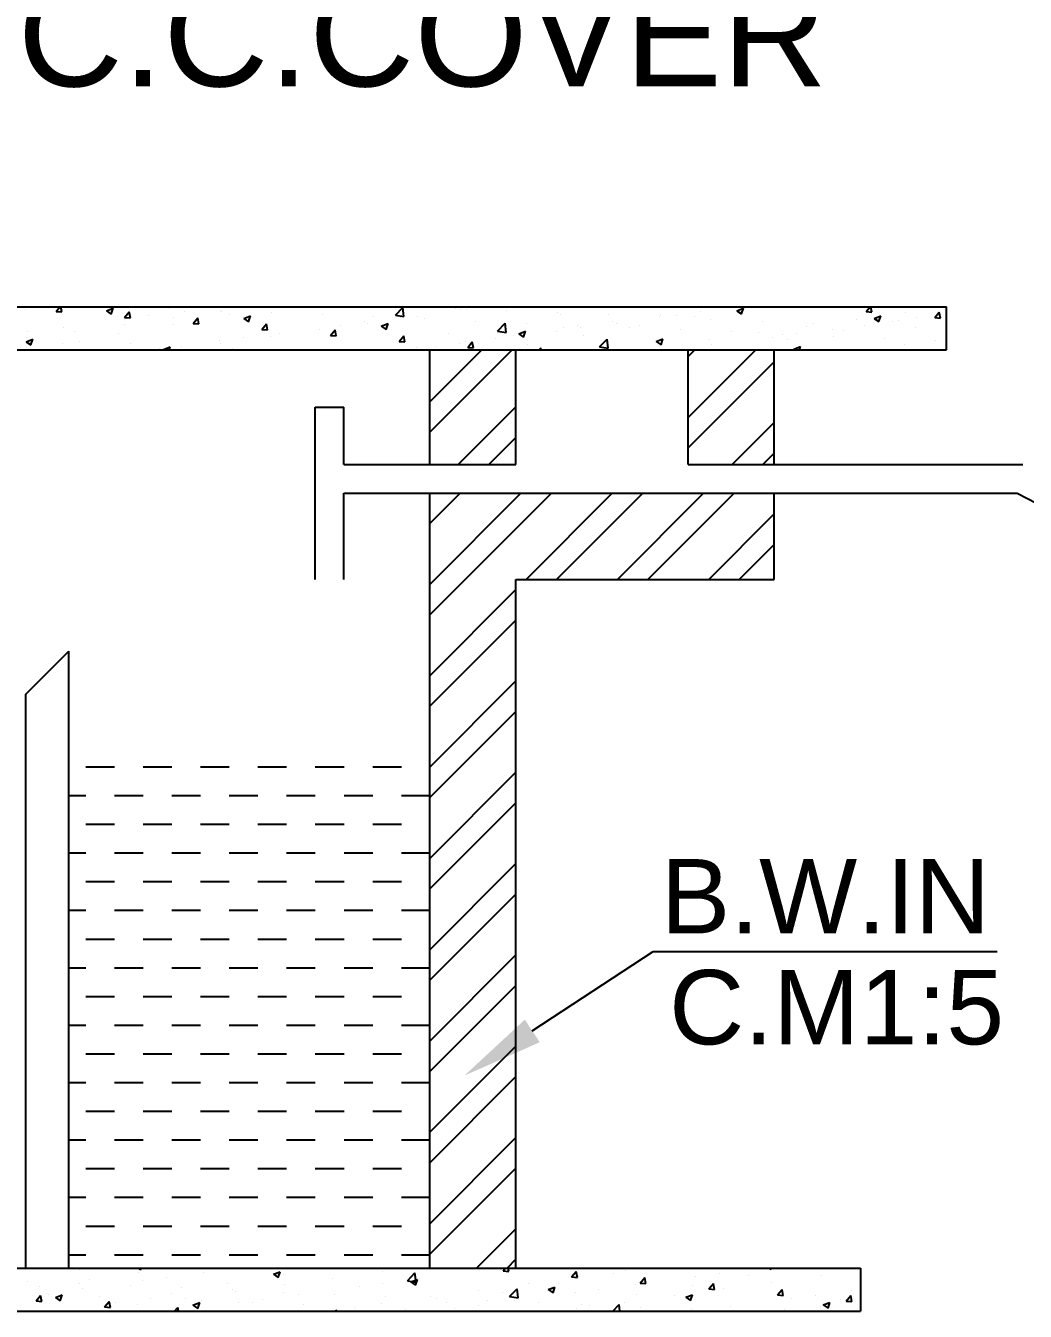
# Model space of a CAD drawing. Header units: metres. Extents: x 27 to 171, y 4 to 129.
# Drawn here: x 148.797 to 151.001, y 54.604 to 57.438 of the extents above; entities that cross this region are included whole.
import ezdxf

# ---------------------------------------------------------------- set-up
doc = ezdxf.new("R2010")
doc.units = ezdxf.units.M
doc.header["$MEASUREMENT"] = 0
doc.styles.get("Standard").update_dxf_attribs({"font": 'arial.ttf'})

msp = doc.modelspace()

# ---------------------------------------------------------------- linework, layer by layer
for p, q in [((146.0184, 56.8185), (150.8273, 56.8185)), ((148.7973, 56.8116), (148.7973, 56.8116)), ((148.864, 56.8081), (148.8727, 56.8185)), ((148.864, 56.8081), (148.8766, 56.807)), ((148.8766, 56.807), (148.8745, 56.8185)), ((148.9751, 56.8093), (148.9899, 56.815)), ((148.9751, 56.8093), (148.9856, 56.8023)), ((148.9856, 56.8023), (148.9899, 56.815)), ((149.0153, 56.7949), (149.0255, 56.807)), ((149.0279, 56.7938), (149.0255, 56.807)), ((149.0669, 56.7982), (149.0669, 56.7982)), ((149.114, 56.8153), (149.114, 56.8153)), ((149.1468, 56.8087), (149.1468, 56.8087)), ((149.2266, 56.8105), (149.2266, 56.8105)), ((149.2292, 56.8082), (149.2292, 56.8082)), ((149.2469, 56.8011), (149.2469, 56.8011)), ((149.2782, 56.7925), (149.293, 56.7981)), ((149.2887, 56.7854), (149.293, 56.7981)), ((149.3392, 56.8058), (149.3392, 56.8058)), ((149.4518, 56.801), (149.4518, 56.801)), ((149.6125, 56.7997), (149.6289, 56.8169)), ((149.6125, 56.7997), (149.6312, 56.7968)), ((149.6312, 56.7968), (149.6289, 56.8169)), ((149.6606, 56.798), (149.6606, 56.798)), ((149.7451, 56.8151), (149.7451, 56.8151)), ((149.7563, 56.8131), (149.7563, 56.8131)), ((149.7689, 56.8128), (149.7689, 56.8128)), ((149.8577, 56.8103), (149.8577, 56.8103)), ((149.9703, 56.8055), (149.9703, 56.8055)), ((149.9762, 56.802), (149.9762, 56.802)), ((150.0829, 56.8008), (150.0829, 56.8008)), ((150.1972, 56.8003), (150.1972, 56.8003)), ((150.2326, 56.7999), (150.2326, 56.7999)), ((150.2727, 56.7979), (150.2727, 56.7979)), ((150.2854, 56.8069), (150.2854, 56.8069)), ((150.3068, 56.8161), (150.3068, 56.8161)), ((150.3648, 56.8098), (150.3796, 56.8155)), ((150.3648, 56.8098), (150.3753, 56.8027)), ((150.3652, 56.8174), (150.3652, 56.8174)), ((150.3753, 56.8027), (150.3796, 56.8155)), ((150.6501, 56.8079), (150.659, 56.8185)), ((150.6501, 56.8079), (150.6628, 56.8068)), ((150.6628, 56.8068), (150.6606, 56.8185)), ((150.6679, 56.7929), (150.6827, 56.7986)), ((150.6784, 56.7858), (150.6827, 56.7986)), ((150.7369, 56.8049), (150.7369, 56.8049)), ((150.8014, 56.7947), (150.8116, 56.8068)), ((150.814, 56.7936), (150.8116, 56.8068)), ((150.8273, 56.7236), (150.8273, 56.8185)), ((148.8809, 56.7737), (148.8809, 56.7737)), ((149.0141, 56.7913), (149.0141, 56.7913)), ((149.0144, 56.7798), (149.0144, 56.7798)), ((149.0153, 56.7949), (149.0279, 56.7938)), ((149.1227, 56.7947), (149.1227, 56.7947)), ((149.1239, 56.78), (149.1239, 56.78)), ((149.1666, 56.7816), (149.1768, 56.7937)), ((149.1666, 56.7816), (149.1792, 56.7805)), ((149.1792, 56.7805), (149.1768, 56.7937)), ((149.2782, 56.7925), (149.2887, 56.7854)), ((149.3179, 56.7684), (149.328, 56.7805)), ((149.3305, 56.7673), (149.328, 56.7805)), ((149.4904, 56.7781), (149.4904, 56.7781)), ((149.5432, 56.785), (149.5432, 56.785)), ((149.551, 56.7821), (149.551, 56.7821)), ((149.5644, 56.7962), (149.5644, 56.7962)), ((149.5813, 56.7756), (149.5961, 56.7812)), ((149.5813, 56.7756), (149.5918, 56.7685)), ((149.5918, 56.7685), (149.5961, 56.7812)), ((149.6231, 56.7955), (149.6231, 56.7955)), ((149.677, 56.7915), (149.677, 56.7915)), ((149.7896, 56.7867), (149.7896, 56.7867)), ((149.8376, 56.7648), (149.854, 56.782)), ((149.8532, 56.7809), (149.8532, 56.7809)), ((149.8563, 56.7619), (149.854, 56.782)), ((149.9022, 56.782), (149.9022, 56.782)), ((149.9824, 56.7719), (149.9824, 56.7719)), ((150.0148, 56.7772), (150.0148, 56.7772)), ((150.0195, 56.7719), (150.0195, 56.7719)), ((150.0907, 56.7868), (150.0907, 56.7868)), ((150.0994, 56.7824), (150.0994, 56.7824)), ((150.1274, 56.7725), (150.1274, 56.7725)), ((150.1497, 56.7768), (150.1497, 56.7768)), ((150.1955, 56.796), (150.1955, 56.796)), ((150.3081, 56.7913), (150.3081, 56.7913)), ((150.4207, 56.7865), (150.4207, 56.7865)), ((150.519, 56.7742), (150.519, 56.7742)), ((150.5333, 56.7818), (150.5333, 56.7818)), ((150.5756, 56.7692), (150.5756, 56.7692)), ((150.6286, 56.79), (150.6286, 56.79)), ((150.6458, 56.777), (150.6458, 56.777)), ((150.6679, 56.7929), (150.6784, 56.7858)), ((150.7088, 56.7867), (150.7088, 56.7867)), ((150.7223, 56.7874), (150.7223, 56.7874)), ((150.7584, 56.7722), (150.7584, 56.7722)), ((150.7616, 56.7937), (150.7616, 56.7937)), ((150.8014, 56.7947), (150.814, 56.7936)), ((148.7979, 56.7413), (148.8127, 56.747)), ((148.7979, 56.7413), (148.8084, 56.7342)), ((148.7983, 56.7505), (148.7983, 56.7505)), ((148.801, 56.7632), (148.801, 56.7632)), ((148.8024, 56.7459), (148.8024, 56.7459)), ((148.8084, 56.7342), (148.8127, 56.747)), ((148.9048, 56.764), (148.9048, 56.764)), ((148.915, 56.7411), (148.915, 56.7411)), ((149.0009, 56.7589), (149.0009, 56.7589)), ((149.2245, 56.7431), (149.2245, 56.7431)), ((149.2773, 56.75), (149.2773, 56.75)), ((149.3179, 56.7684), (149.3305, 56.7673)), ((149.3362, 56.7538), (149.3362, 56.7538)), ((149.3572, 56.7605), (149.3572, 56.7605)), ((149.4445, 56.7686), (149.4445, 56.7686)), ((149.4691, 56.7552), (149.4793, 56.7673)), ((149.4691, 56.7552), (149.4818, 56.754)), ((149.4818, 56.754), (149.4793, 56.7673)), ((149.6204, 56.7419), (149.6306, 56.754)), ((149.6204, 56.7419), (149.633, 56.7408)), ((149.633, 56.7408), (149.6306, 56.754)), ((149.7302, 56.7597), (149.7302, 56.7597)), ((149.7663, 56.7426), (149.7663, 56.7426)), ((149.7717, 56.7287), (149.7819, 56.7408)), ((149.7843, 56.7276), (149.7819, 56.7408)), ((149.8335, 56.7474), (149.8335, 56.7474)), ((149.8376, 56.7648), (149.8563, 56.7619)), ((149.8728, 56.7561), (149.8728, 56.7561)), ((149.8845, 56.7587), (149.8992, 56.7643)), ((149.8845, 56.7587), (149.8949, 56.7516)), ((149.895, 56.7516), (149.8992, 56.7643)), ((149.9667, 56.7649), (149.9667, 56.7649)), ((150.0267, 56.7557), (150.0267, 56.7557)), ((150.0627, 56.7299), (150.0791, 56.747)), ((150.0814, 56.727), (150.0791, 56.747)), ((150.1876, 56.7418), (150.2023, 56.7474)), ((150.1876, 56.7418), (150.1981, 56.7347)), ((150.1981, 56.7347), (150.2023, 56.7474)), ((150.2399, 56.7677), (150.2399, 56.7677)), ((150.3042, 56.7459), (150.3042, 56.7459)), ((150.3525, 56.7629), (150.3525, 56.7629)), ((150.4125, 56.7607), (150.4125, 56.7607)), ((150.443, 56.7517), (150.443, 56.7517)), ((150.4651, 56.7582), (150.4651, 56.7582)), ((150.4763, 56.7452), (150.4763, 56.7452)), ((150.4958, 56.7587), (150.4958, 56.7587)), ((150.5777, 56.7534), (150.5777, 56.7534)), ((150.5993, 56.7663), (150.5993, 56.7663)), ((150.6903, 56.7487), (150.6903, 56.7487)), ((150.8029, 56.7439), (150.8029, 56.7439)), ((146.0184, 56.7236), (150.8273, 56.7236)), ((148.8778, 56.7378), (148.8778, 56.7378)), ((149.0276, 56.7364), (149.0276, 56.7364)), ((149.0913, 56.7255), (149.0913, 56.7255)), ((149.101, 56.7244), (149.1158, 56.7301)), ((149.101, 56.7244), (149.1023, 56.7236)), ((149.1136, 56.7236), (149.1158, 56.7301)), ((149.1201, 56.7245), (149.1201, 56.7245)), ((149.1402, 56.7316), (149.1402, 56.7316)), ((149.2267, 56.738), (149.2267, 56.738)), ((149.2528, 56.7269), (149.2528, 56.7269)), ((149.6072, 56.7386), (149.6072, 56.7386)), ((149.658, 56.7277), (149.658, 56.7277)), ((149.6883, 56.4705), (149.6883, 56.7236)), ((149.6883, 56.6091), (149.8028, 56.7236)), ((149.6883, 56.542), (149.8699, 56.7236)), ((149.7008, 56.7299), (149.7008, 56.7299)), ((149.7536, 56.7368), (149.7536, 56.7368)), ((149.7717, 56.7287), (149.7843, 56.7276)), ((149.8782, 56.4705), (149.8782, 56.7236)), ((149.9037, 56.7345), (149.9037, 56.7345)), ((149.9298, 56.7236), (149.9332, 56.7276)), ((149.9339, 56.7236), (149.9332, 56.7276)), ((150.0627, 56.7299), (150.0814, 56.727)), ((150.1947, 56.73), (150.1947, 56.73)), ((150.2299, 56.7237), (150.2299, 56.7237)), ((150.2578, 56.4705), (150.2578, 56.7236)), ((150.2578, 56.5745), (150.4068, 56.7236)), ((150.2578, 56.7088), (150.2726, 56.7236)), ((150.3098, 56.7342), (150.3098, 56.7342)), ((150.3533, 56.7241), (150.3533, 56.7241)), ((150.4476, 56.4705), (150.4476, 56.7236)), ((150.4907, 56.7249), (150.5055, 56.7306)), ((150.4907, 56.7249), (150.4926, 56.7236)), ((150.5031, 56.7236), (150.5055, 56.7305)), ((150.7343, 56.7347), (150.7343, 56.7347)), ((150.2578, 56.5074), (150.4476, 56.6973)), ((149.4352, 56.2174), (149.4352, 56.597)), ((149.4352, 56.597), (149.4985, 56.597)), ((149.4985, 56.4705), (149.4985, 56.597)), ((149.751, 56.4705), (149.8782, 56.5976)), ((150.3551, 56.4705), (150.4476, 56.563)), ((149.8182, 56.4705), (149.8782, 56.5305)), ((150.4222, 56.4705), (150.4476, 56.4959)), ((149.4985, 56.4705), (149.8782, 56.4705)), ((150.2578, 56.4705), (150.9954, 56.4705)), ((149.4985, 56.4072), (150.9829, 56.4072)), ((149.4985, 56.2174), (149.4985, 56.4072)), ((149.6883, 54.6988), (149.6883, 56.4072)), ((149.6883, 56.2064), (149.8891, 56.4072)), ((149.6883, 56.3406), (149.7549, 56.4072)), ((149.6883, 56.1393), (149.9562, 56.4072)), ((149.9006, 56.2174), (150.0905, 56.4072)), ((149.9677, 56.2174), (150.1576, 56.4072)), ((150.102, 56.2174), (150.2918, 56.4072)), ((150.1691, 56.2174), (150.3589, 56.4072)), ((150.4476, 56.2174), (150.4476, 56.4072)), ((150.9829, 56.4072), (154.0276, 54.8296)), ((150.3033, 56.2174), (150.4476, 56.3617)), ((150.3704, 56.2174), (150.4476, 56.2946)), ((149.8782, 54.6988), (149.8782, 56.2174)), ((149.8782, 56.2174), (150.4476, 56.2174)), ((149.6883, 56.0051), (149.8782, 56.1949)), ((149.6883, 55.938), (149.8782, 56.1278)), ((148.7972, 55.9643), (148.8921, 56.0592)), ((148.8921, 54.6988), (148.8921, 56.0592)), ((149.6883, 55.8037), (149.8782, 55.9936)), ((148.7972, 54.6988), (148.7972, 55.9643)), ((149.6883, 55.7366), (149.8782, 55.9264)), ((148.9295, 55.8042), (148.9928, 55.8042)), ((149.056, 55.8042), (149.1193, 55.8042)), ((149.1826, 55.8042), (149.2459, 55.8042)), ((149.3091, 55.8042), (149.3724, 55.8042)), ((149.4357, 55.8042), (149.499, 55.8042)), ((149.5622, 55.8042), (149.6255, 55.8042)), ((149.6883, 55.6024), (149.8782, 55.7922)), ((148.8921, 55.7409), (148.9295, 55.7409)), ((148.9928, 55.7409), (149.056, 55.7409)), ((149.1193, 55.7409), (149.1826, 55.7409)), ((149.2459, 55.7409), (149.3091, 55.7409)), ((149.3724, 55.7409), (149.4357, 55.7409)), ((149.499, 55.7409), (149.5622, 55.7409)), ((149.6255, 55.7409), (149.6883, 55.7409)), ((149.6883, 55.5353), (149.8782, 55.7251)), ((148.9295, 55.6776), (148.9928, 55.6776)), ((149.056, 55.6776), (149.1193, 55.6776)), ((149.1826, 55.6776), (149.2459, 55.6776)), ((149.3091, 55.6776), (149.3724, 55.6776)), ((149.4357, 55.6776), (149.499, 55.6776)), ((149.5622, 55.6776), (149.6255, 55.6776)), ((148.8921, 55.6144), (148.9295, 55.6144)), ((148.9928, 55.6144), (149.056, 55.6144)), ((149.1193, 55.6144), (149.1826, 55.6144)), ((149.2459, 55.6144), (149.3091, 55.6144)), ((149.3724, 55.6144), (149.4357, 55.6144)), ((149.499, 55.6144), (149.5622, 55.6144)), ((149.6255, 55.6144), (149.6883, 55.6144)), ((149.6883, 55.401), (149.8782, 55.5909)), ((148.9295, 55.5511), (148.9928, 55.5511)), ((149.056, 55.5511), (149.1193, 55.5511)), ((149.1826, 55.5511), (149.2459, 55.5511)), ((149.3091, 55.5511), (149.3724, 55.5511)), ((149.4357, 55.5511), (149.499, 55.5511)), ((149.5622, 55.5511), (149.6255, 55.5511)), ((149.6883, 55.3339), (149.8782, 55.5238)), ((148.8921, 55.4878), (148.9295, 55.4878)), ((148.9928, 55.4878), (149.056, 55.4878)), ((149.1193, 55.4878), (149.1826, 55.4878)), ((149.2459, 55.4878), (149.3091, 55.4878)), ((149.3724, 55.4878), (149.4357, 55.4878)), ((149.499, 55.4878), (149.5622, 55.4878)), ((149.6255, 55.4878), (149.6883, 55.4878)), ((148.9295, 55.4245), (148.9928, 55.4245)), ((149.056, 55.4245), (149.1193, 55.4245)), ((149.1826, 55.4245), (149.2459, 55.4245)), ((149.3091, 55.4245), (149.3724, 55.4245)), ((149.4357, 55.4245), (149.499, 55.4245)), ((149.5622, 55.4245), (149.6255, 55.4245)), ((149.6883, 55.1997), (149.8782, 55.3895)), ((149.9142, 55.222), (150.1805, 55.3974)), ((150.1805, 55.3974), (150.9388, 55.3974)), ((148.8921, 55.3613), (148.9295, 55.3613)), ((148.9928, 55.3613), (149.056, 55.3613)), ((149.1193, 55.3613), (149.1826, 55.3613)), ((149.2459, 55.3613), (149.3091, 55.3613)), ((149.3724, 55.3613), (149.4357, 55.3613)), ((149.499, 55.3613), (149.5622, 55.3613)), ((149.6255, 55.3613), (149.6883, 55.3613)), ((148.9295, 55.298), (148.9928, 55.298)), ((149.056, 55.298), (149.1193, 55.298)), ((149.1826, 55.298), (149.2459, 55.298)), ((149.3091, 55.298), (149.3724, 55.298)), ((149.4357, 55.298), (149.499, 55.298)), ((149.5622, 55.298), (149.6255, 55.298)), ((149.6883, 55.1326), (149.8782, 55.3224)), ((148.8921, 55.2347), (148.9295, 55.2347)), ((148.9928, 55.2347), (149.056, 55.2347)), ((149.1193, 55.2347), (149.1826, 55.2347)), ((149.2459, 55.2347), (149.3091, 55.2347)), ((149.3724, 55.2347), (149.4357, 55.2347)), ((149.499, 55.2347), (149.5622, 55.2347)), ((149.6255, 55.2347), (149.6883, 55.2347)), ((149.6883, 54.9984), (149.8782, 55.1882)), ((148.9295, 55.1714), (148.9928, 55.1714)), ((149.056, 55.1714), (149.1193, 55.1714)), ((149.1826, 55.1714), (149.2459, 55.1714)), ((149.3091, 55.1714), (149.3724, 55.1714)), ((149.4357, 55.1714), (149.499, 55.1714)), ((149.5622, 55.1714), (149.6255, 55.1714)), ((148.8921, 55.1082), (148.9295, 55.1082)), ((148.9928, 55.1082), (149.056, 55.1082)), ((149.1193, 55.1082), (149.1826, 55.1082)), ((149.2459, 55.1082), (149.3091, 55.1082)), ((149.3724, 55.1082), (149.4357, 55.1082)), ((149.499, 55.1082), (149.5622, 55.1082)), ((149.6255, 55.1082), (149.6883, 55.1082)), ((149.6883, 54.9312), (149.8782, 55.1211)), ((148.9295, 55.0449), (148.9928, 55.0449)), ((149.056, 55.0449), (149.1193, 55.0449)), ((149.1826, 55.0449), (149.2459, 55.0449)), ((149.3091, 55.0449), (149.3724, 55.0449)), ((149.4357, 55.0449), (149.499, 55.0449)), ((149.5622, 55.0449), (149.6255, 55.0449)), ((149.6883, 54.797), (149.8782, 54.9868)), ((148.8921, 54.9816), (148.9295, 54.9816)), ((148.9928, 54.9816), (149.056, 54.9816)), ((149.1193, 54.9816), (149.1826, 54.9816)), ((149.2459, 54.9816), (149.3091, 54.9816)), ((149.3724, 54.9816), (149.4357, 54.9816)), ((149.499, 54.9816), (149.5622, 54.9816)), ((149.6255, 54.9816), (149.6883, 54.9816)), ((148.9295, 54.9183), (148.9928, 54.9183)), ((149.056, 54.9183), (149.1193, 54.9183)), ((149.1826, 54.9183), (149.2459, 54.9183)), ((149.3091, 54.9183), (149.3724, 54.9183)), ((149.4357, 54.9183), (149.499, 54.9183)), ((149.5622, 54.9183), (149.6255, 54.9183)), ((149.6883, 54.7299), (149.8782, 54.9197)), ((148.8921, 54.8551), (148.9295, 54.8551)), ((148.9928, 54.8551), (149.056, 54.8551)), ((149.1193, 54.8551), (149.1826, 54.8551)), ((149.2459, 54.8551), (149.3091, 54.8551)), ((149.3724, 54.8551), (149.4357, 54.8551)), ((149.499, 54.8551), (149.5622, 54.8551)), ((149.6255, 54.8551), (149.6883, 54.8551)), ((148.9295, 54.7918), (148.9928, 54.7918)), ((149.056, 54.7918), (149.1193, 54.7918)), ((149.1826, 54.7918), (149.2459, 54.7918)), ((149.3091, 54.7918), (149.3724, 54.7918)), ((149.4357, 54.7918), (149.499, 54.7918)), ((149.5622, 54.7918), (149.6255, 54.7918)), ((149.7914, 54.6988), (149.8782, 54.7855)), ((148.8921, 54.7285), (148.9295, 54.7285)), ((148.9928, 54.7285), (149.056, 54.7285)), ((149.1193, 54.7285), (149.1826, 54.7285)), ((149.2459, 54.7285), (149.3091, 54.7285)), ((149.3724, 54.7285), (149.4357, 54.7285)), ((149.499, 54.7285), (149.5622, 54.7285)), ((149.6255, 54.7285), (149.6883, 54.7285)), ((149.8585, 54.6988), (149.8782, 54.7184)), ((146.2082, 54.6988), (150.6375, 54.6988)), ((148.9153, 54.6961), (148.9153, 54.6961)), ((148.9375, 54.6734), (148.9375, 54.6734)), ((149.0454, 54.6988), (149.0506, 54.6953)), ((149.0457, 54.6883), (149.0457, 54.6883)), ((149.0506, 54.6952), (149.0518, 54.6988)), ((149.0558, 54.672), (149.0558, 54.672)), ((149.1086, 54.679), (149.1086, 54.679)), ((149.1885, 54.6895), (149.1885, 54.6895)), ((149.3432, 54.6854), (149.358, 54.6911)), ((149.3432, 54.6854), (149.3537, 54.6784)), ((149.3537, 54.6784), (149.358, 54.6911)), ((149.3649, 54.6856), (149.3649, 54.6856)), ((149.4741, 54.6757), (149.4741, 54.6757)), ((149.5836, 54.6916), (149.5836, 54.6916)), ((149.639, 54.6713), (149.6555, 54.6885)), ((149.6463, 54.6685), (149.6611, 54.6742)), ((149.6578, 54.6684), (149.6555, 54.6885)), ((149.6568, 54.6615), (149.6611, 54.6742)), ((149.6648, 54.6763), (149.6648, 54.6763)), ((149.798, 54.6938), (149.798, 54.6938)), ((149.8496, 54.6927), (149.8547, 54.6988)), ((149.8496, 54.6927), (149.8622, 54.6916)), ((149.8622, 54.6916), (149.8609, 54.6988)), ((150.0009, 54.6795), (150.011, 54.6916)), ((150.0009, 54.6795), (150.0135, 54.6784)), ((150.0135, 54.6784), (150.011, 54.6916)), ((150.0137, 54.6804), (150.0137, 54.6804)), ((150.0942, 54.6864), (150.0942, 54.6864)), ((150.1203, 54.6939), (150.1203, 54.6939)), ((150.1522, 54.6662), (150.1623, 54.6783)), ((150.1648, 54.6651), (150.1623, 54.6783)), ((150.2743, 54.6807), (150.2743, 54.6807)), ((150.3271, 54.6876), (150.3271, 54.6876)), ((150.3908, 54.6823), (150.3908, 54.6823)), ((150.407, 54.6981), (150.407, 54.6981)), ((150.4357, 54.6988), (150.4403, 54.6957)), ((150.4403, 54.6957), (150.4413, 54.6988)), ((150.5516, 54.6836), (150.5516, 54.6836)), ((150.6375, 54.6988), (150.6375, 54.6038)), ((148.8022, 54.6699), (148.8022, 54.6699)), ((148.8279, 54.6576), (148.8279, 54.6576)), ((148.8427, 54.644), (148.8427, 54.644)), ((148.9148, 54.6652), (148.9148, 54.6652)), ((148.9226, 54.6545), (148.9226, 54.6545)), ((149.0273, 54.6604), (149.0273, 54.6604)), ((149.1189, 54.6434), (149.1189, 54.6434)), ((149.1399, 54.6557), (149.1399, 54.6557)), ((149.2419, 54.6645), (149.2419, 54.6645)), ((149.2525, 54.6509), (149.2525, 54.6509)), ((149.2593, 54.6474), (149.2593, 54.6474)), ((149.3651, 54.6461), (149.3651, 54.6461)), ((149.3676, 54.6622), (149.3676, 54.6622)), ((149.5321, 54.6588), (149.5321, 54.6588)), ((149.5849, 54.6658), (149.5849, 54.6658)), ((149.639, 54.6713), (149.6578, 54.6684)), ((149.6463, 54.6685), (149.6568, 54.6615)), ((149.7959, 54.6497), (149.7959, 54.6497)), ((149.8482, 54.6442), (149.8482, 54.6442)), ((149.8641, 54.6364), (149.8806, 54.6535)), ((149.8829, 54.6335), (149.8806, 54.6535)), ((149.9055, 54.6655), (149.9055, 54.6655)), ((149.9494, 54.6517), (149.9642, 54.6573)), ((149.9494, 54.6517), (149.9599, 54.6446)), ((149.9599, 54.6446), (149.9642, 54.6573)), ((149.9712, 54.6653), (149.9712, 54.6653)), ((150.0084, 54.6457), (150.0084, 54.6457)), ((150.0612, 54.6526), (150.0612, 54.6526)), ((150.1411, 54.6631), (150.1411, 54.6631)), ((150.1522, 54.6662), (150.1648, 54.6651)), ((150.2677, 54.6612), (150.2677, 54.6612)), ((150.3034, 54.653), (150.3136, 54.6651)), ((150.3034, 54.653), (150.3161, 54.6519)), ((150.3161, 54.6519), (150.3136, 54.6651)), ((150.3356, 54.6543), (150.3356, 54.6543)), ((150.4421, 54.6678), (150.4421, 54.6678)), ((150.4547, 54.6398), (150.4649, 54.6519)), ((150.4673, 54.6386), (150.4649, 54.6519)), ((150.6174, 54.6499), (150.6174, 54.6499)), ((148.8199, 54.6267), (148.83, 54.6388)), ((148.8199, 54.6267), (148.8325, 54.6256)), ((148.8325, 54.6256), (148.8301, 54.6388)), ((148.8466, 54.6416), (148.8466, 54.6416)), ((148.8629, 54.6343), (148.8776, 54.64)), ((148.8629, 54.6343), (148.8734, 54.6272)), ((148.8734, 54.6272), (148.8776, 54.64)), ((148.9592, 54.6368), (148.9592, 54.6368)), ((148.9712, 54.6135), (148.9813, 54.6256)), ((148.9838, 54.6124), (148.9813, 54.6256)), ((148.9959, 54.6222), (148.9959, 54.6222)), ((149.0432, 54.6181), (149.0432, 54.6181)), ((149.0718, 54.6321), (149.0718, 54.6321)), ((149.1497, 54.6316), (149.1497, 54.6316)), ((149.166, 54.6174), (149.1808, 54.6231)), ((149.166, 54.6174), (149.1765, 54.6103)), ((149.1765, 54.6103), (149.1808, 54.6231)), ((149.1844, 54.6273), (149.1844, 54.6273)), ((149.2662, 54.6238), (149.2662, 54.6238)), ((149.297, 54.6226), (149.297, 54.6226)), ((149.319, 54.6308), (149.319, 54.6308)), ((149.3989, 54.6413), (149.3989, 54.6413)), ((149.4096, 54.6178), (149.4096, 54.6178)), ((149.4777, 54.6414), (149.4777, 54.6414)), ((149.5811, 54.6213), (149.5811, 54.6213)), ((149.5903, 54.6366), (149.5903, 54.6366)), ((149.6894, 54.6362), (149.6894, 54.6362)), ((149.7029, 54.6319), (149.7029, 54.6319)), ((149.7252, 54.6231), (149.7252, 54.6231)), ((149.7953, 54.6176), (149.7953, 54.6176)), ((149.8155, 54.6271), (149.8155, 54.6271)), ((149.8641, 54.6364), (149.8829, 54.6335)), ((149.8752, 54.6281), (149.8752, 54.6281)), ((149.9281, 54.6224), (149.9281, 54.6224)), ((150.0217, 54.619), (150.0217, 54.619)), ((150.0407, 54.6176), (150.0407, 54.6176)), ((150.0915, 54.6038), (150.1057, 54.6186)), ((150.1074, 54.6038), (150.1057, 54.6186)), ((150.1177, 54.6236), (150.1177, 54.6236)), ((150.1447, 54.6401), (150.1447, 54.6401)), ((150.2273, 54.6395), (150.2273, 54.6395)), ((150.2525, 54.6348), (150.2673, 54.6404)), ((150.2525, 54.6348), (150.263, 54.6277)), ((150.263, 54.6277), (150.2673, 54.6404)), ((150.3515, 54.6149), (150.3515, 54.6149)), ((150.4547, 54.6398), (150.4673, 54.6386)), ((150.4847, 54.6325), (150.4847, 54.6325)), ((150.5375, 54.6394), (150.5375, 54.6394)), ((150.5557, 54.6179), (150.5704, 54.6235)), ((150.5557, 54.6179), (150.5662, 54.6108)), ((150.5662, 54.6108), (150.5704, 54.6235)), ((150.5943, 54.6296), (150.5943, 54.6296)), ((150.606, 54.6265), (150.6162, 54.6386)), ((150.606, 54.6265), (150.6186, 54.6254)), ((150.6186, 54.6254), (150.6162, 54.6386)), ((146.2082, 54.6038), (150.6375, 54.6038)), ((148.9712, 54.6135), (148.9838, 54.6124)), ((149.1255, 54.6038), (149.1326, 54.6123)), ((149.1342, 54.6038), (149.1326, 54.6123)), ((149.133, 54.6063), (149.133, 54.6063)), ((149.4715, 54.6055), (149.4715, 54.6055)), ((149.4778, 54.6038), (149.4839, 54.6062)), ((149.4831, 54.6038), (149.4839, 54.6062)), ((149.5222, 54.613), (149.5222, 54.613)), ((149.6348, 54.6083), (149.6348, 54.6083)), ((149.7425, 54.6106), (149.7425, 54.6106)), ((150.0112, 54.6101), (150.0112, 54.6101)), ((150.1533, 54.6128), (150.1533, 54.6128)), ((150.2659, 54.6081), (150.2659, 54.6081)), ((150.2716, 54.6044), (150.2716, 54.6044)), ((150.4713, 54.6085), (150.4713, 54.6085)), ((150.5491, 54.6134), (150.5491, 54.6134))]:
    msp.add_line(p, q)
msp.add_solid([(149.9306, 55.197), (149.7643, 55.1233), (149.8977, 55.2469)])

# ---------------------------------------------------------------- texts
for s, height, p in [('R.C.C.COVER', 0.23, (148.4581, 57.3043)), ('B.W.IN ', 0.16405, (150.1977, 55.4369)), ('C.M1:5', 0.16405, (150.2159, 55.1923))]:
    msp.add_text(s, height=height).set_placement(p)

doc.saveas('drawing.dxf')
